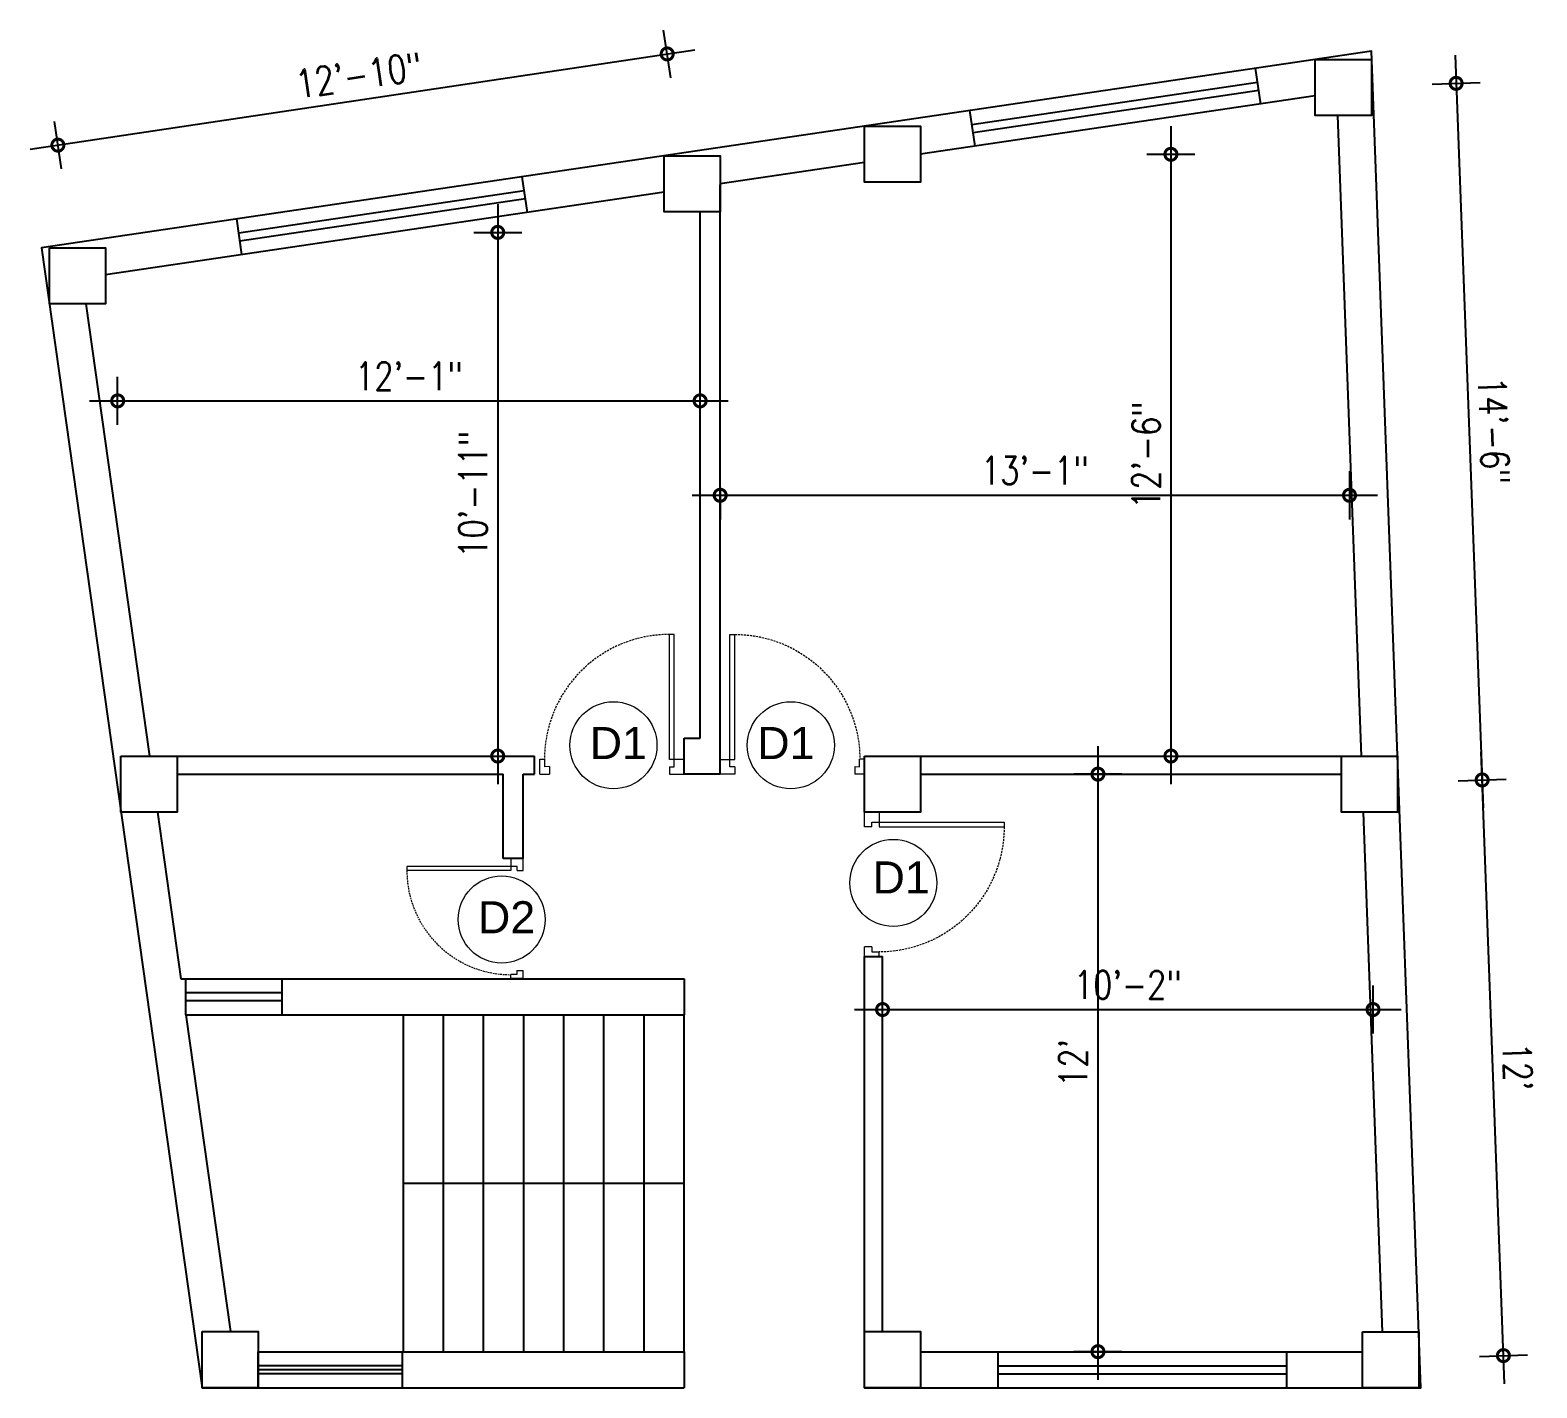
# Model space of a CAD drawing. Header units: inches. Extents: x -5142662 to -4941318, y -3361958 to -3160563.
# Drawn here: x -5017496.1 to -5017120.3, y -3262523.1 to -3262184.6 of the extents above; entities that cross this region are included whole.
import ezdxf

# ---------------------------------------------------------------- set-up
doc = ezdxf.new("R2010")
doc.units = ezdxf.units.IN
doc.header["$LTSCALE"] = 2
doc.header["$MEASUREMENT"] = 0
doc.header["$PDMODE"] = 34
doc.linetypes.add('HIDDEN', pattern=[0.375, 0.25, -0.125])
doc.layers.get('0').update_dxf_attribs({"linetype": 'CONTINUOUS'})
doc.layers.get('DEFPOINTS').update_dxf_attribs({"color": 141, "linetype": 'CONTINUOUS'})
doc.layers.add('Annotate-Lite.w', color=177, linetype='CONTINUOUS', lineweight=9)
doc.layers.add('Door-Window.w', color=4, linetype='CONTINUOUS', lineweight=15)
doc.styles.add('gaurav', font='arial.ttf')
doc.styles.add('ROMANS', font='Romans.shx', dxfattribs={"width": 0.8})
doc.dimstyles.new('8 SCALE', dxfattribs={"dimscale": 0, "dimtxt": 7, "dimasz": 6, "dimexe": 6, "dimexo": 2, "dimgap": 2, "dimtad": 1, "dimdec": 0, "dimzin": 0, "dimdsep": 46, "dimlunit": 4, "dimtxsty": 'ROMANS', "dimblk": 'DOTSMALL', "dimcen": 0, "dimdle": 7, "dimclrd": 8, "dimclre": 8, "dimclrt": 3, "dimadec": 0, "dimazin": 0, "dimtfac": 1, "dimtdec": 0, "dimtofl": 0, "dimtmove": 2, "dimatfit": 3, "dimfxl": 6, "dimfxlon": 1, "dimtolj": 1, "dimtzin": 0, "dimarcsym": 0})

# ---------------------------------------------------------------- blocks, each defined once
blk = doc.blocks.new('_DOTSMALL')
at = {"color": 0, "linetype": 'ByBlock', "const_width": 0.5}
blk.add_lwpolyline([(-0.0625, 0, 1), (0.0625, 0, 1)], format="xyb", close=True, dxfattribs=at)
blk = doc.blocks.new('*D752')
at = {"color": 8, "lineweight": -2, "ltscale": 0.5, "transparency": 16777216}
for p, q in [((-5017128.34, -3262522.05), (-5017134.16, -3262364.54)), ((-5017139.9, -3262371.75), (-5017127.9, -3262371.31)), ((-5017134.6, -3262515.27), (-5017122.61, -3262514.83))]:
    blk.add_line(p, q, dxfattribs=at)
at = {"layer": 'DEFPOINTS', "color": 0, "ltscale": 0.5, "transparency": 16777216}
for p in [(-5017133.9, -3262371.53), (-5017162.02, -3262372.57), (-5017156.73, -3262516.09)]:
    blk.add_point(p, dxfattribs=at)
at = {"color": 8, "lineweight": -2, "ltscale": 0.5, "transparency": 16777216, "xscale": 6, "yscale": 6, "zscale": 6}
for p, rotation in [((-5017133.9, -3262371.53), 92.11435361978204), ((-5017128.6, -3262515.05), 272.114353619782)]:
    blk.add_blockref('_DOTSMALL', p, dxfattribs=dict(at, rotation=rotation))
at = {"color": 3, "ltscale": 0.5, "transparency": 16777216, "insert": (-5017125.09, -3262443.06), "char_height": 7, "attachment_point": 5, "rotation": 272.1144, "style": 'ROMANS'}
blk.add_mtext("\\A1;12'", dxfattribs=at)
blk = doc.blocks.new('*D753')
at = {"color": 8, "lineweight": -2, "ltscale": 0.5, "transparency": 16777216}
for p, q in [((-5017140.65, -3262190.84), (-5017133.64, -3262378.51)), ((-5017146.38, -3262198.06), (-5017134.39, -3262197.61)), ((-5017139.89, -3262371.74), (-5017127.9, -3262371.29))]:
    blk.add_line(p, q, dxfattribs=at)
at = {"layer": 'DEFPOINTS', "color": 0, "ltscale": 0.5, "transparency": 16777216}
for p in [(-5017168.51, -3262198.89), (-5017133.9, -3262371.52), (-5017162.02, -3262372.57)]:
    blk.add_point(p, dxfattribs=at)
at = {"color": 8, "lineweight": -2, "ltscale": 0.5, "transparency": 16777216, "xscale": 6, "yscale": 6, "zscale": 6}
for p, rotation in [((-5017140.39, -3262197.84), 92.13950937191414), ((-5017133.9, -3262371.52), 272.1395093719141)]:
    blk.add_blockref('_DOTSMALL', p, dxfattribs=dict(at, rotation=rotation))
at = {"color": 3, "ltscale": 0.5, "transparency": 16777216, "insert": (-5017130.98, -3262284.45), "char_height": 7, "attachment_point": 5, "rotation": 272.1395, "style": 'ROMANS'}
blk.add_mtext('\\A1;14\'-6"', dxfattribs=at)
blk = doc.blocks.new('*D754')
at = {"color": 8, "lineweight": -2, "ltscale": 0.5, "transparency": 16777216}
for p, q in [((-5017336.28, -3262196.44), (-5017338.05, -3262184.57)), ((-5017496.06, -3262214.29), (-5017330.24, -3262189.47)), ((-5017488.25, -3262219.19), (-5017490.02, -3262207.32))]:
    blk.add_line(p, q, dxfattribs=at)
at = {"layer": 'DEFPOINTS', "color": 0, "ltscale": 0.5, "transparency": 16777216}
for p in [(-5017337.16, -3262190.51), (-5017332.29, -3262223.08), (-5017484.26, -3262245.83)]:
    blk.add_point(p, dxfattribs=at)
at = {"color": 8, "lineweight": -2, "ltscale": 0.5, "transparency": 16777216, "xscale": 6, "yscale": 6, "zscale": 6}
for p, rotation in [((-5017337.16, -3262190.51), 8.511358833631022), ((-5017489.14, -3262213.25), 188.511358833631)]:
    blk.add_blockref('_DOTSMALL', p, dxfattribs=dict(at, rotation=rotation))
at = {"color": 3, "ltscale": 0.5, "transparency": 16777216, "insert": (-5017414.06, -3262195.78), "char_height": 7, "attachment_point": 5, "rotation": 8.5114, "style": 'ROMANS'}
blk.add_mtext('\\A1;12\'-10"', dxfattribs=at)
blk = doc.blocks.new('*D755')
at = {"color": 8, "lineweight": -2, "ltscale": 0.5, "transparency": 16777216}
for p, q in [((-5017229.73, -3262363.07), (-5017229.73, -3262521.07)), ((-5017223.73, -3262370.07), (-5017235.73, -3262370.07)), ((-5017223.73, -3262514.07), (-5017235.73, -3262514.07))]:
    blk.add_line(p, q, dxfattribs=at)
at = {"layer": 'DEFPOINTS', "color": 0, "ltscale": 0.5, "transparency": 16777216}
for p in [(-5017221.49, -3262370.07), (-5017229.73, -3262514.07), (-5017221.49, -3262514.07)]:
    blk.add_point(p, dxfattribs=at)
at = {"color": 8, "lineweight": -2, "ltscale": 0.5, "transparency": 16777216, "xscale": 6, "yscale": 6, "zscale": 6}
for p, rotation in [((-5017229.73, -3262370.07), 90), ((-5017229.73, -3262514.07), 270)]:
    blk.add_blockref('_DOTSMALL', p, dxfattribs=dict(at, rotation=rotation))
at = {"color": 3, "ltscale": 0.5, "transparency": 16777216, "insert": (-5017235.9, -3262442.07), "char_height": 7, "attachment_point": 5, "rotation": 90, "style": 'ROMANS'}
blk.add_mtext("\\A1;12'", dxfattribs=at)
blk = doc.blocks.new('*D756')
at = {"color": 8, "lineweight": -2, "ltscale": 0.5, "transparency": 16777216}
for p, q in [((-5017283.45, -3262434.77), (-5017283.45, -3262422.77)), ((-5017161.12, -3262434.77), (-5017161.12, -3262422.77)), ((-5017290.45, -3262428.77), (-5017154.12, -3262428.77))]:
    blk.add_line(p, q, dxfattribs=at)
at = {"layer": 'DEFPOINTS', "color": 0, "ltscale": 0.5, "transparency": 16777216}
for p in [(-5017161.12, -3262428.77), (-5017283.45, -3262444.32), (-5017161.12, -3262444.33)]:
    blk.add_point(p, dxfattribs=at)
at = {"color": 8, "lineweight": -2, "ltscale": 0.5, "transparency": 16777216, "xscale": 6, "yscale": 6, "zscale": 6, "rotation": 180}
blk.add_blockref('_DOTSMALL', (-5017283.45, -3262428.77), dxfattribs=at)
at = {"color": 8, "lineweight": -2, "ltscale": 0.5, "transparency": 16777216, "xscale": 6, "yscale": 6, "zscale": 6}
blk.add_blockref('_DOTSMALL', (-5017161.12, -3262428.77), dxfattribs=at)
at = {"color": 3, "ltscale": 0.5, "transparency": 16777216, "insert": (-5017222.29, -3262422.6), "char_height": 7, "attachment_point": 5, "style": 'ROMANS'}
blk.add_mtext('\\A1;10\'-2"', dxfattribs=at)
blk = doc.blocks.new('*D757')
at = {"color": 8, "lineweight": -2, "ltscale": 0.5, "transparency": 16777216}
for p, q in [((-5017379.43, -3262228), (-5017379.43, -3262372.57)), ((-5017385.43, -3262235), (-5017373.43, -3262235)), ((-5017385.43, -3262365.57), (-5017373.43, -3262365.57))]:
    blk.add_line(p, q, dxfattribs=at)
at = {"layer": 'DEFPOINTS', "color": 0, "ltscale": 0.5, "transparency": 16777216}
for p in [(-5017405.78, -3262235), (-5017405.78, -3262365.57), (-5017379.43, -3262365.57)]:
    blk.add_point(p, dxfattribs=at)
at = {"color": 8, "lineweight": -2, "ltscale": 0.5, "transparency": 16777216, "xscale": 6, "yscale": 6, "zscale": 6}
for p, rotation in [((-5017379.43, -3262235), 90), ((-5017379.43, -3262365.57), 270)]:
    blk.add_blockref('_DOTSMALL', p, dxfattribs=dict(at, rotation=rotation))
at = {"color": 3, "ltscale": 0.5, "transparency": 16777216, "insert": (-5017385.6, -3262300.29), "char_height": 7, "attachment_point": 5, "rotation": 90, "style": 'ROMANS'}
blk.add_mtext('\\A1;10\'-11"', dxfattribs=at)
blk = doc.blocks.new('*D758')
at = {"color": 8, "lineweight": -2, "ltscale": 0.5, "transparency": 16777216}
for p, q in [((-5017474.23, -3262283.01), (-5017474.23, -3262271.01)), ((-5017328.95, -3262283.01), (-5017328.95, -3262271.01)), ((-5017481.23, -3262277.01), (-5017321.95, -3262277.01))]:
    blk.add_line(p, q, dxfattribs=at)
at = {"layer": 'DEFPOINTS', "color": 0, "ltscale": 0.5, "transparency": 16777216}
for p in [(-5017328.95, -3262277.01), (-5017474.23, -3262309.2), (-5017328.95, -3262309.2)]:
    blk.add_point(p, dxfattribs=at)
at = {"color": 8, "lineweight": -2, "ltscale": 0.5, "transparency": 16777216, "xscale": 6, "yscale": 6, "zscale": 6, "rotation": 180}
blk.add_blockref('_DOTSMALL', (-5017474.23, -3262277.01), dxfattribs=at)
at = {"color": 8, "lineweight": -2, "ltscale": 0.5, "transparency": 16777216, "xscale": 6, "yscale": 6, "zscale": 6}
blk.add_blockref('_DOTSMALL', (-5017328.95, -3262277.01), dxfattribs=at)
at = {"color": 3, "ltscale": 0.5, "transparency": 16777216, "insert": (-5017401.59, -3262270.84), "char_height": 7, "attachment_point": 5, "style": 'ROMANS'}
blk.add_mtext('\\A1;12\'-1"', dxfattribs=at)
blk = doc.blocks.new('*D759')
at = {"color": 8, "lineweight": -2, "ltscale": 0.5, "transparency": 16777216}
for p, q in [((-5017166.98, -3262294.55), (-5017166.98, -3262306.55)), ((-5017323.95, -3262298.59), (-5017323.95, -3262306.55)), ((-5017330.95, -3262300.55), (-5017159.98, -3262300.55))]:
    blk.add_line(p, q, dxfattribs=at)
at = {"layer": 'DEFPOINTS', "color": 0, "ltscale": 0.5, "transparency": 16777216}
for p in [(-5017166.98, -3262285.73), (-5017323.95, -3262296.59), (-5017166.98, -3262300.55)]:
    blk.add_point(p, dxfattribs=at)
at = {"color": 8, "lineweight": -2, "ltscale": 0.5, "transparency": 16777216, "xscale": 6, "yscale": 6, "zscale": 6, "rotation": 180}
blk.add_blockref('_DOTSMALL', (-5017323.95, -3262300.55), dxfattribs=at)
at = {"color": 8, "lineweight": -2, "ltscale": 0.5, "transparency": 16777216, "xscale": 6, "yscale": 6, "zscale": 6}
blk.add_blockref('_DOTSMALL', (-5017166.98, -3262300.55), dxfattribs=at)
at = {"color": 3, "ltscale": 0.5, "transparency": 16777216, "insert": (-5017245.47, -3262294.39), "char_height": 7, "attachment_point": 5, "style": 'ROMANS'}
blk.add_mtext('\\A1;13\'-1"', dxfattribs=at)
blk = doc.blocks.new('*D760')
at = {"color": 8, "lineweight": -2, "ltscale": 0.5, "transparency": 16777216}
for p, q in [((-5017211.53, -3262208.53), (-5017211.53, -3262372.57)), ((-5017217.53, -3262215.53), (-5017205.53, -3262215.53)), ((-5017217.53, -3262365.57), (-5017205.53, -3262365.57))]:
    blk.add_line(p, q, dxfattribs=at)
at = {"layer": 'DEFPOINTS', "color": 0, "ltscale": 0.5, "transparency": 16777216}
for p in [(-5017273.95, -3262215.53), (-5017273.95, -3262365.57), (-5017211.53, -3262365.57)]:
    blk.add_point(p, dxfattribs=at)
at = {"color": 8, "lineweight": -2, "ltscale": 0.5, "transparency": 16777216, "xscale": 6, "yscale": 6, "zscale": 6}
for p, rotation in [((-5017211.53, -3262215.53), 90), ((-5017211.53, -3262365.57), 270)]:
    blk.add_blockref('_DOTSMALL', p, dxfattribs=dict(at, rotation=rotation))
at = {"color": 3, "ltscale": 0.5, "transparency": 16777216, "insert": (-5017217.7, -3262290.55), "char_height": 7, "attachment_point": 5, "rotation": 90, "style": 'ROMANS'}
blk.add_mtext('\\A1;12\'-6"', dxfattribs=at)
blk = doc.blocks.new('3-0')
at = {"ltscale": 3}
for p, q in [((11063.05, 10097.68), (11065.97, 10099.9)), ((11063.05, 10097.68), (11064.53, 10095.73)), ((11065.99, 10096.84), (11064.53, 10095.73)), ((11065.25, 10097.81), (11066.71, 10098.92)), ((11065.99, 10096.84), (11065.25, 10097.81)), ((11065.97, 10099.9), (11066.71, 10098.92)), ((11085.5, 10074.13), (11110.32, 10092.96)), ((11111.05, 10091.97), (11110.32, 10092.96)), ((11086.24, 10073.15), (11111.05, 10091.97)), ((11086.24, 10073.15), (11085.5, 10074.13)), ((11084.04, 10073.02), (11082.57, 10071.91)), ((11082.57, 10071.91), (11084.79, 10068.98)), ((11084.04, 10073.02), (11084.78, 10072.04)), ((11084.78, 10072.04), (11086.24, 10073.15)), ((11084.79, 10068.98), (11087.72, 10071.2)), ((11087.72, 10071.2), (11086.24, 10073.15))]:
    blk.add_line(p, q, dxfattribs=at)
at = {"layer": 'Door-Window.w', "color": 9, "linetype": 'HIDDEN', "lineweight": 18}
blk.add_arc((11085.5, 10074.13), 31.16, 37.1906, 127.1465, dxfattribs=at)

msp = doc.modelspace()

# ---------------------------------------------------------------- linework, layer by layer
at = {"ltscale": 0.5}
for p, q in [((-5017189.12, -3262203), (-5017190.44, -3262194.09)), ((-5017261.15, -3262208.08), (-5017189.92, -3262197.55)), ((-5017175.51, -3262200.99), (-5017273.95, -3262215.53)), ((-5017260.86, -3262210.06), (-5017189.63, -3262199.53)), ((-5017260.35, -3262213.52), (-5017261.66, -3262204.62)), ((-5017164.03, -3262365.57), (-5017169.93, -3262205.89)), ((-5017287.95, -3262217.6), (-5017323.95, -3262222.92)), ((-5017371.99, -3262230.01), (-5017373.31, -3262221.11)), ((-5017337.95, -3262224.98), (-5017477.26, -3262245.56)), ((-5017444.02, -3262235.09), (-5017372.8, -3262224.57)), ((-5017323.95, -3262370.07), (-5017323.95, -3262223.11)), ((-5017443.73, -3262237.07), (-5017372.51, -3262226.55)), ((-5017443.22, -3262240.54), (-5017444.54, -3262231.63)), ((-5017328.95, -3262361.07), (-5017328.95, -3262229.89)), ((-5017482.17, -3262252.83), (-5017466.29, -3262365.57)), ((-5017332.95, -3262361.07), (-5017328.95, -3262361.07)), ((-5017332.95, -3262370.07), (-5017332.95, -3262361.07)), ((-5017323.95, -3262370.07), (-5017323.95, -3262361.07)), ((-5017459.41, -3262365.57), (-5017370.29, -3262365.57)), ((-5017370.29, -3262370.07), (-5017370.29, -3262365.57)), ((-5017287.95, -3262365.57), (-5017164.03, -3262365.57)), ((-5017287.95, -3262370.07), (-5017287.95, -3262365.57)), ((-5017459.41, -3262370.07), (-5017378.06, -3262370.07)), ((-5017378.06, -3262391.07), (-5017378.06, -3262370.07)), ((-5017373.06, -3262391.07), (-5017373.06, -3262370.07)), ((-5017373.06, -3262370.07), (-5017370.29, -3262370.07)), ((-5017323.95, -3262370.07), (-5017332.95, -3262370.07)), ((-5017273.95, -3262370.07), (-5017169.02, -3262370.07)), ((-5017464.32, -3262379.57), (-5017458.47, -3262421.07)), ((-5017158.73, -3262509.09), (-5017163.51, -3262379.57)), ((-5017373.06, -3262391.07), (-5017378.06, -3262391.07)), ((-5017287.95, -3262514.07), (-5017287.95, -3262415.57)), ((-5017287.95, -3262415.57), (-5017283.45, -3262415.57)), ((-5017283.45, -3262509.07), (-5017283.45, -3262415.57)), ((-5017458.47, -3262421.07), (-5017332.95, -3262421.07)), ((-5017457.2, -3262430.07), (-5017457.2, -3262421.07)), ((-5017433.2, -3262430.07), (-5017433.2, -3262421.07)), ((-5017332.95, -3262421.07), (-5017332.95, -3262430.07)), ((-5017433.2, -3262424.57), (-5017457.2, -3262424.57)), ((-5017433.2, -3262426.57), (-5017457.2, -3262426.57)), ((-5017457.2, -3262430.07), (-5017332.95, -3262430.07)), ((-5017457.2, -3262430.07), (-5017446.07, -3262509.07)), ((-5017402.95, -3262472.07), (-5017402.95, -3262430.07)), ((-5017392.95, -3262472.07), (-5017392.95, -3262430.07)), ((-5017382.95, -3262472.07), (-5017382.95, -3262430.07)), ((-5017372.95, -3262472.07), (-5017372.95, -3262430.07)), ((-5017362.95, -3262472.07), (-5017362.95, -3262430.07)), ((-5017352.95, -3262472.07), (-5017352.95, -3262430.07)), ((-5017342.95, -3262472.07), (-5017342.95, -3262430.07)), ((-5017332.95, -3262472.07), (-5017332.95, -3262430.07)), ((-5017402.95, -3262514.07), (-5017402.95, -3262472.07)), ((-5017402.95, -3262472.07), (-5017332.95, -3262472.07)), ((-5017392.95, -3262514.07), (-5017392.95, -3262472.07)), ((-5017382.95, -3262514.07), (-5017382.95, -3262472.07)), ((-5017372.95, -3262514.07), (-5017372.95, -3262472.07)), ((-5017362.95, -3262514.07), (-5017362.95, -3262472.07)), ((-5017352.95, -3262514.07), (-5017352.95, -3262472.07)), ((-5017342.95, -3262514.07), (-5017342.95, -3262472.07)), ((-5017332.95, -3262514.07), (-5017332.95, -3262472.07)), ((-5017439.19, -3262514.07), (-5017332.95, -3262514.07)), ((-5017439.19, -3262523.07), (-5017439.19, -3262514.07)), ((-5017403.19, -3262523.07), (-5017403.19, -3262514.07)), ((-5017332.95, -3262514.07), (-5017332.95, -3262523.07)), ((-5017273.95, -3262514.07), (-5017163.73, -3262514.07)), ((-5017254.58, -3262523.07), (-5017254.58, -3262514.07)), ((-5017182.58, -3262523.07), (-5017182.58, -3262514.07)), ((-5017403.19, -3262517.57), (-5017439.19, -3262517.57)), ((-5017254.58, -3262517.57), (-5017182.58, -3262517.57)), ((-5017403.19, -3262518.57), (-5017439.19, -3262518.57)), ((-5017403.19, -3262519.57), (-5017439.19, -3262519.57)), ((-5017254.58, -3262519.57), (-5017182.58, -3262519.57))]:
    msp.add_line(p, q, dxfattribs=at)
msp.add_lwpolyline([(-5017287.95, -3262523.07), (-5017149.21, -3262523.07), (-5017161.51, -3262189.82), (-5017493.23, -3262238.83), (-5017453.19, -3262523.07), (-5017332.95, -3262523.07)], dxfattribs=at)
for points in [[(-5017175.51, -3262191.89), (-5017161.51, -3262191.89), (-5017161.51, -3262205.89), (-5017175.51, -3262205.89)], [(-5017287.95, -3262208.5), (-5017273.95, -3262208.5), (-5017273.95, -3262222.5), (-5017287.95, -3262222.5)], [(-5017337.95, -3262215.89), (-5017323.95, -3262215.89), (-5017323.95, -3262229.89), (-5017337.95, -3262229.89)], [(-5017491.26, -3262238.83), (-5017477.26, -3262238.83), (-5017477.26, -3262252.83), (-5017491.26, -3262252.83)], [(-5017473.41, -3262365.57), (-5017459.41, -3262365.57), (-5017459.41, -3262379.57), (-5017473.41, -3262379.57)], [(-5017287.95, -3262365.57), (-5017273.95, -3262365.57), (-5017273.95, -3262379.57), (-5017287.95, -3262379.57)], [(-5017169.02, -3262365.57), (-5017155.02, -3262365.57), (-5017155.02, -3262379.57), (-5017169.02, -3262379.57)], [(-5017453.19, -3262509.07), (-5017439.19, -3262509.07), (-5017439.19, -3262523.07), (-5017453.19, -3262523.07)], [(-5017287.95, -3262509.07), (-5017273.95, -3262509.07), (-5017273.95, -3262523.07), (-5017287.95, -3262523.07)], [(-5017163.73, -3262509.09), (-5017149.73, -3262509.09), (-5017149.73, -3262523.09), (-5017163.73, -3262523.09)]]:
    msp.add_lwpolyline(points, close=True, dxfattribs=at)
at = {"layer": 'Annotate-Lite.w', "ltscale": 0.005}
for centre in [(-5017350.57, -3262362.88), (-5017306.33, -3262362.88), (-5017280.76, -3262397.19), (-5017378.45, -3262406.31)]:
    msp.add_circle(centre, 10.86, dxfattribs=at)

# ---------------------------------------------------------------- block references
at = {"layer": 'Door-Window.w', "linetype": 'ByBlock'}
for p, xscale, yscale, zscale, rotation in [((-5016012.39, -3277283.8), 0.999791003999291, 0.9997910037636757, 0.9997910039624013, 52.80940477362314), ((-5018644.51, -3277283.8), -0.9997910039992909, 0.9997910037636757, 0.9997910039624013, 307.1905952263768), ((-5032201.69, -3261059.01), -0.9997910039992909, 0.9997910037636757, 0.9997910039624013, 217.1905952263769), ((-5004943.5, -3261307.16), 0.8331589851548311, 0.8331589852459729, 0.8331589850765497, 142.7330628721138)]:
    msp.add_blockref('3-0', p, dxfattribs=dict(at, xscale=xscale, yscale=yscale, zscale=zscale, rotation=rotation))

# ---------------------------------------------------------------- texts
at = {"layer": 'Annotate-Lite.w', "ltscale": 0.005, "char_height": 8, "style": 'gaurav'}
for s, insert, attachment_point in [('D1', (-5017356.49, -3262358.32), 1), ('D1', (-5017300.41, -3262358.32), 3), ('D1', (-5017285.96, -3262399.83), 7), ('D2', (-5017384.36, -3262401.76), 1)]:
    msp.add_mtext_dynamic_manual_height_columns(s, width=8, gutter_width=100, heights=[0], dxfattribs=dict(at, insert=insert, attachment_point=attachment_point))

# ---------------------------------------------------------------- dimensions: what is measured, and where the dimension line sits
at = {"ltscale": 0.5}
for p1, p2, distance, picture, middle in [((-5017484.26, -3262245.83), (-5017332.29, -3262223.08), 32.94, '*D754', (-5017414.06, -3262195.78)), ((-5017168.51, -3262198.89), (-5017162.02, -3262372.57), 28.15, '*D753', (-5017130.98, -3262284.45)), ((-5017156.73, -3262516.09), (-5017162.02, -3262372.57), -28.14, '*D752', (-5017125.09, -3262443.06))]:
    dim = msp.add_aligned_dim(p1=p1, p2=p2, distance=distance, dimstyle='8 SCALE', override={"dimscale": 1}, dxfattribs=at)
    dim.commit()
    dim.dimension.update_dxf_attribs({"geometry": picture, "text_midpoint": middle})
for base, p1, p2, picture, middle in [((-5017211.53, -3262365.57), (-5017273.95, -3262215.53), (-5017273.95, -3262365.57), '*D760', (-5017217.7, -3262290.55)), ((-5017379.43, -3262365.57), (-5017405.78, -3262235), (-5017405.78, -3262365.57), '*D757', (-5017385.6, -3262300.29)), ((-5017229.73, -3262514.07), (-5017221.49, -3262370.07), (-5017221.49, -3262514.07), '*D755', (-5017235.9, -3262442.07))]:
    dim = msp.add_linear_dim(base=base, p1=p1, p2=p2, angle=90, dimstyle='8 SCALE', override={"dimscale": 1}, dxfattribs=at)
    dim.commit()
    dim.dimension.update_dxf_attribs({"geometry": picture, "text_midpoint": middle})
for base, p1, p2, picture, middle in [((-5017328.95, -3262277.01), (-5017474.23, -3262309.2), (-5017328.95, -3262309.2), '*D758', (-5017401.59, -3262270.84)), ((-5017166.98, -3262300.55), (-5017323.95, -3262296.59), (-5017166.98, -3262285.73), '*D759', (-5017245.47, -3262294.39)), ((-5017161.12, -3262428.77), (-5017283.45, -3262444.32), (-5017161.12, -3262444.33), '*D756', (-5017222.29, -3262422.6))]:
    dim = msp.add_linear_dim(base=base, p1=p1, p2=p2, dimstyle='8 SCALE', override={"dimscale": 1}, dxfattribs=at)
    dim.commit()
    dim.dimension.update_dxf_attribs({"geometry": picture, "text_midpoint": middle})

doc.saveas('drawing.dxf')
